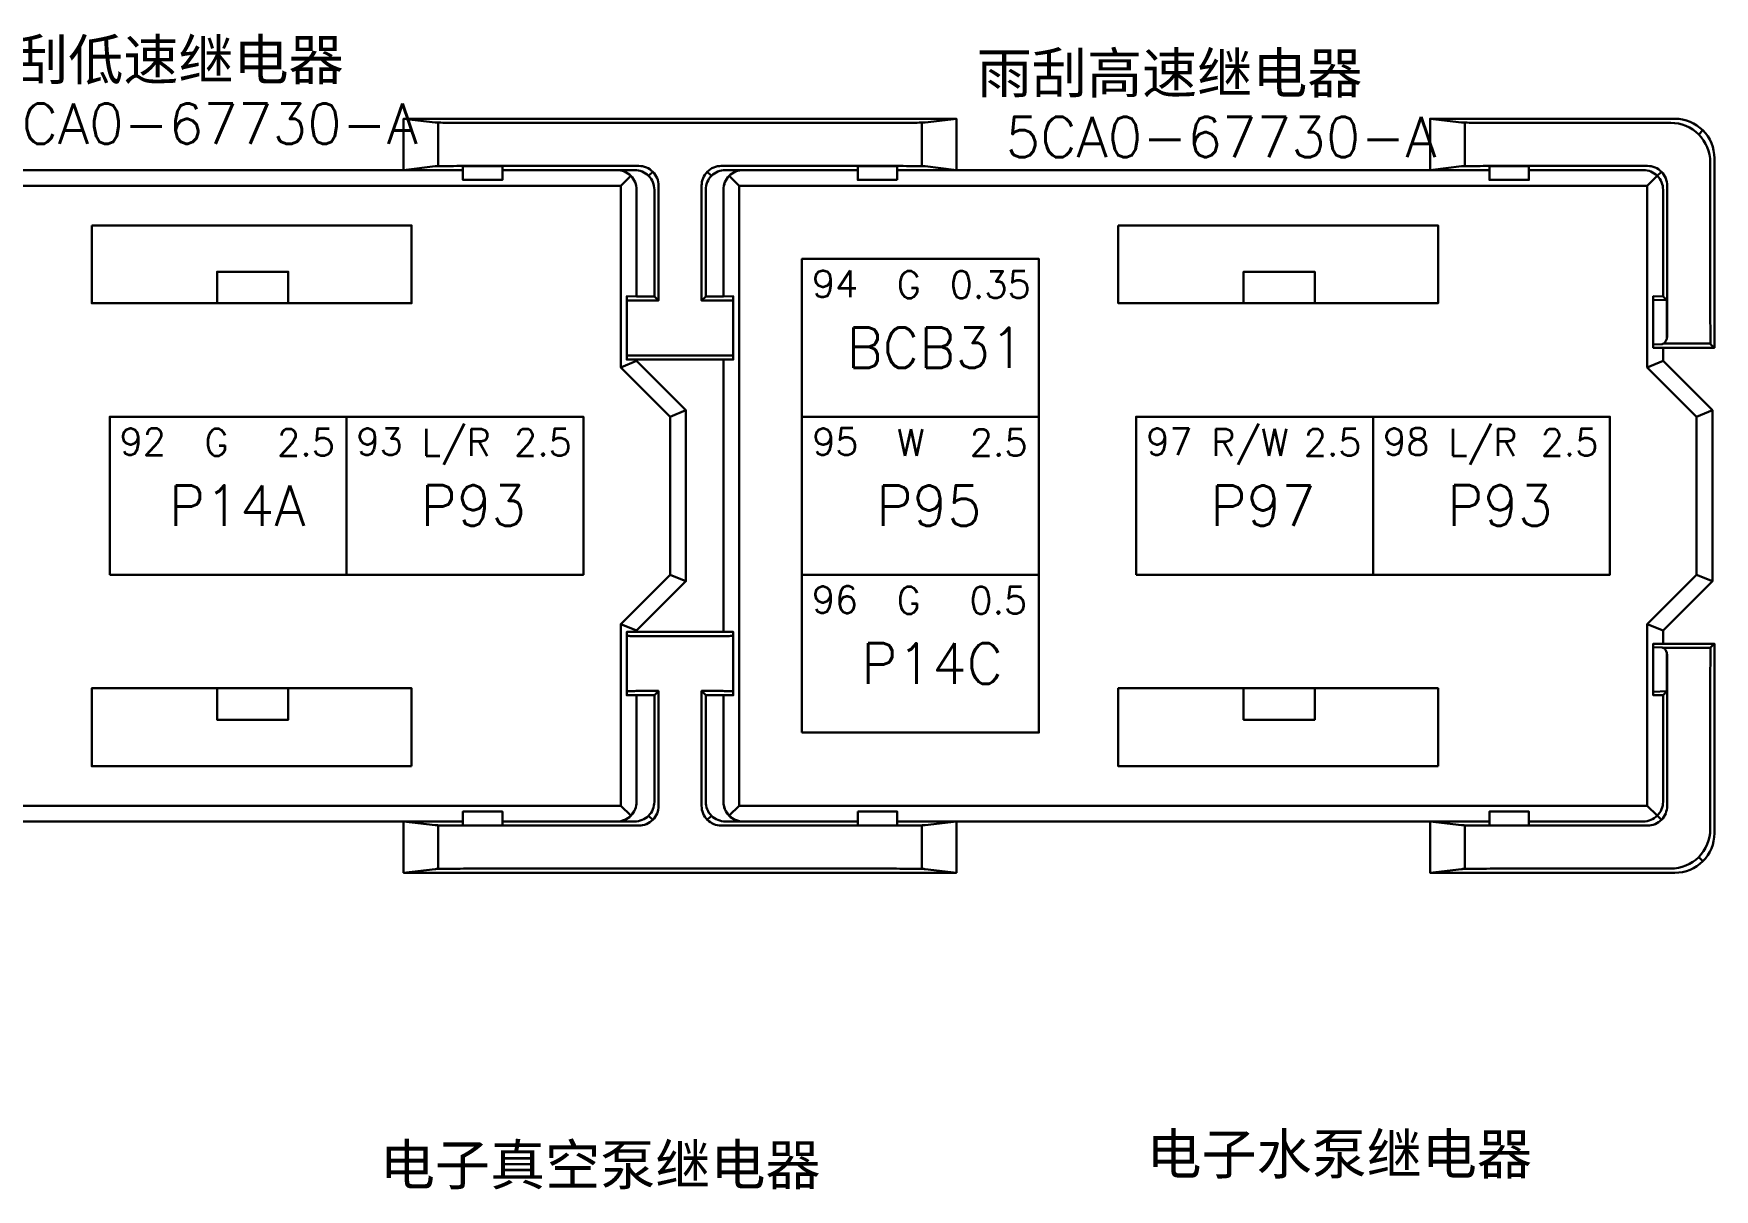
# Model space of a CAD drawing. Header units: millimetres. Extents: x 6 to 3615, y 6 to 858.
# Drawn here: x 2338.7 to 2424, y 566.3 to 625 of the extents above; entities that cross this region are included whole.
import ezdxf

# ---------------------------------------------------------------- set-up
doc = ezdxf.new("R2010")
doc.units = ezdxf.units.MM
doc.styles.add('Simplex_Style', font='simplex_.ttf')

msp = doc.modelspace()

# ---------------------------------------------------------------- linework, layer by layer
at = {"color": 0, "linetype": 'Continuous', "lineweight": 30, "flags": 128}
for points in [[(2357.453, 620.688), (2357.453, 618.081), (2333.398, 618.081), (2333.398, 620.688), (2331.805, 620.497)], [(2359.047, 620.497), (2357.453, 620.688), (2385.521, 620.688)], [(2359.047, 620.497), (2359.073, 620.495), (2359.115, 620.492), (2359.172, 620.49), (2359.247, 620.49), (2359.336, 620.487), (2359.44, 620.484), (2359.56, 620.484), (2359.69, 620.482), (2359.833, 620.482), (2359.987, 620.479), (2360.148, 620.479), (2360.318, 620.479), (2360.495, 620.477), (2360.674, 620.477), (2360.859, 620.477), (2361.044, 620.477)], [(2359.208, 618.279), (2359.208, 620.49)], [(2381.93, 620.477), (2382.115, 620.477), (2382.299, 620.477), (2382.479, 620.477), (2382.656, 620.479), (2382.826, 620.479), (2382.987, 620.479), (2383.141, 620.482), (2383.284, 620.482), (2383.414, 620.484), (2383.534, 620.484), (2383.638, 620.487), (2383.727, 620.49), (2383.802, 620.49), (2383.859, 620.492), (2383.901, 620.495), (2383.927, 620.497)], [(2383.766, 620.49), (2383.766, 618.279)], [(2409.576, 620.688), (2409.576, 618.081), (2385.521, 618.081), (2385.521, 620.688), (2383.927, 620.497)], [(2411.169, 620.497), (2409.576, 620.688), (2422.005, 620.688)], [(2411.169, 620.497), (2411.195, 620.495), (2411.237, 620.492), (2411.294, 620.49), (2411.37, 620.49), (2411.458, 620.487), (2411.562, 620.484), (2411.682, 620.484), (2411.812, 620.482), (2411.956, 620.482), (2412.109, 620.479), (2412.271, 620.479), (2412.44, 620.479), (2412.617, 620.477), (2412.797, 620.477), (2412.982, 620.477), (2413.167, 620.477)], [(2411.331, 618.279), (2411.331, 620.49)], [(2422.005, 620.688), (2422.203, 620.677), (2422.396, 620.648), (2422.589, 620.602), (2422.773, 620.534), (2422.951, 620.451), (2423.12, 620.349), (2423.279, 620.232), (2423.424, 620.099), (2423.555, 619.953), (2423.672, 619.797), (2423.773, 619.628), (2423.857, 619.451), (2423.924, 619.263), (2423.971, 619.073), (2424, 618.878), (2424.01, 618.682)], [(2381.93, 620.477), (2361.044, 620.477)], [(2421.797, 620.477), (2413.167, 620.477)], [(2423.799, 618.471), (2423.792, 618.669), (2423.763, 618.865), (2423.714, 619.055), (2423.648, 619.24), (2423.565, 619.417), (2423.464, 619.586), (2423.346, 619.745), (2423.214, 619.891), (2423.068, 620.021), (2422.909, 620.138), (2422.742, 620.24), (2422.562, 620.326), (2422.378, 620.391), (2422.188, 620.438), (2421.992, 620.466), (2421.797, 620.477)], [(2423.424, 620.099), (2423.214, 619.891)], [(2360.461, 618.081), (2357.453, 618.081), (2359.047, 618.271)], [(2361.044, 618.292), (2360.859, 618.292), (2360.674, 618.289), (2360.495, 618.289), (2360.318, 618.289), (2360.148, 618.289), (2359.987, 618.286), (2359.833, 618.286), (2359.69, 618.286), (2359.56, 618.284), (2359.44, 618.281), (2359.336, 618.281), (2359.247, 618.279), (2359.172, 618.276), (2359.115, 618.276), (2359.073, 618.273), (2359.047, 618.271)], [(2360.461, 618.281), (2360.461, 617.581), (2362.466, 617.581), (2362.466, 618.281), (2360.461, 618.281)], [(2369.391, 618.292), (2361.044, 618.292)], [(2362.466, 618.081), (2369.182, 618.081)], [(2368.984, 617.784), (2368.914, 617.852), (2368.833, 617.909), (2368.75, 617.961), (2368.661, 618.003), (2368.57, 618.036), (2368.474, 618.062), (2368.378, 618.076), (2368.279, 618.081)], [(2368.279, 618.081), (2368.378, 618.076), (2368.474, 618.062), (2368.57, 618.036), (2368.664, 618.005), (2368.753, 617.964), (2368.836, 617.911), (2368.914, 617.854), (2368.987, 617.786), (2369.055, 617.714), (2369.112, 617.635), (2369.164, 617.552), (2369.206, 617.461), (2369.24, 617.37), (2369.263, 617.273), (2369.276, 617.177), (2369.281, 617.078)], [(2370.185, 617.078), (2370.18, 617.177), (2370.164, 617.273), (2370.141, 617.37), (2370.107, 617.461), (2370.065, 617.552), (2370.016, 617.635), (2369.956, 617.714), (2369.891, 617.786), (2369.818, 617.854), (2369.74, 617.911), (2369.654, 617.964), (2369.565, 618.005), (2369.471, 618.036), (2369.378, 618.062), (2369.279, 618.076), (2369.182, 618.081)], [(2369.391, 618.292), (2369.49, 618.286), (2369.586, 618.271), (2369.682, 618.247), (2369.776, 618.214), (2369.865, 618.172), (2369.948, 618.122), (2370.026, 618.062), (2370.099, 617.997), (2370.167, 617.924), (2370.224, 617.846), (2370.276, 617.76), (2370.318, 617.672), (2370.352, 617.578), (2370.375, 617.484), (2370.388, 617.385), (2370.393, 617.289)], [(2369.891, 617.786), (2370.099, 617.997)], [(2372.581, 617.289), (2372.586, 617.385), (2372.599, 617.484), (2372.622, 617.578), (2372.656, 617.672), (2372.698, 617.76), (2372.75, 617.846), (2372.807, 617.924), (2372.872, 617.997), (2372.945, 618.062), (2373.026, 618.122), (2373.109, 618.172), (2373.198, 618.214), (2373.292, 618.247), (2373.388, 618.271), (2373.484, 618.286), (2373.583, 618.292)], [(2373.792, 618.081), (2373.693, 618.076), (2373.596, 618.062), (2373.5, 618.036), (2373.409, 618.005), (2373.32, 617.964), (2373.234, 617.911), (2373.156, 617.854), (2373.083, 617.786), (2373.018, 617.714), (2372.958, 617.635), (2372.909, 617.552), (2372.867, 617.461), (2372.833, 617.37), (2372.81, 617.273), (2372.794, 617.177), (2372.789, 617.078)], [(2373.083, 617.786), (2372.872, 617.997)], [(2373.583, 618.292), (2381.93, 618.292)], [(2373.693, 617.078), (2373.698, 617.177), (2373.711, 617.273), (2373.734, 617.37), (2373.768, 617.461), (2373.81, 617.552), (2373.862, 617.635), (2373.919, 617.714), (2373.984, 617.786), (2374.057, 617.854), (2374.138, 617.911), (2374.221, 617.964), (2374.31, 618.005), (2374.404, 618.036), (2374.5, 618.062), (2374.596, 618.076), (2374.695, 618.081)], [(2373.792, 618.081), (2380.508, 618.081)], [(2374.695, 618.081), (2374.596, 618.076), (2374.5, 618.062), (2374.404, 618.036), (2374.312, 618.003), (2374.224, 617.961), (2374.138, 617.909), (2374.06, 617.852), (2373.99, 617.784)], [(2382.513, 617.581), (2380.508, 617.581), (2380.508, 618.281), (2382.513, 618.281), (2382.513, 617.581)], [(2383.927, 618.271), (2383.901, 618.273), (2383.859, 618.276), (2383.802, 618.276), (2383.727, 618.279), (2383.638, 618.281), (2383.534, 618.281), (2383.414, 618.284), (2383.284, 618.286), (2383.141, 618.286), (2382.987, 618.286), (2382.826, 618.289), (2382.656, 618.289), (2382.479, 618.289), (2382.299, 618.289), (2382.115, 618.292), (2381.93, 618.292)], [(2382.513, 618.081), (2385.521, 618.081), (2383.927, 618.271)], [(2412.583, 618.081), (2409.576, 618.081), (2411.169, 618.271)], [(2413.167, 618.292), (2412.982, 618.292), (2412.797, 618.289), (2412.617, 618.289), (2412.44, 618.289), (2412.271, 618.289), (2412.109, 618.286), (2411.956, 618.286), (2411.812, 618.286), (2411.682, 618.284), (2411.562, 618.281), (2411.458, 618.281), (2411.37, 618.279), (2411.294, 618.276), (2411.237, 618.276), (2411.195, 618.273), (2411.169, 618.271)], [(2412.583, 618.281), (2412.583, 617.581), (2414.589, 617.581), (2414.589, 618.281), (2412.583, 618.281)], [(2420.612, 618.292), (2413.167, 618.292)], [(2414.589, 618.081), (2420.401, 618.081)], [(2421.107, 617.784), (2421.036, 617.852), (2420.958, 617.909), (2420.872, 617.961), (2420.784, 618.003), (2420.693, 618.036), (2420.596, 618.062), (2420.5, 618.076), (2420.401, 618.081)], [(2421.32, 617.997), (2421.107, 617.784), (2420.602, 617.279), (2420.602, 608.057), (2421.404, 608.388)], [(2420.612, 618.292), (2420.711, 618.286), (2420.807, 618.271), (2420.904, 618.247), (2420.995, 618.214), (2421.083, 618.172), (2421.169, 618.122), (2421.247, 618.062), (2421.32, 617.997), (2421.388, 617.924), (2421.445, 617.846), (2421.495, 617.76), (2421.539, 617.672), (2421.57, 617.578), (2421.596, 617.484), (2421.609, 617.385), (2421.615, 617.289)], [(2423.799, 611.253), (2423.799, 618.471)], [(2423.82, 609.247), (2424.01, 609.06), (2424.01, 618.682)], [(2368.479, 617.279), (2322.372, 617.279), (2321.867, 617.784)], [(2322.372, 617.279), (2322.372, 585.805), (2368.479, 585.805)], [(2368.984, 617.784), (2368.479, 617.279), (2368.479, 608.057), (2369.281, 608.388)], [(2369.281, 611.667), (2368.781, 611.672), (2368.781, 608.453), (2369.281, 608.458), (2373.693, 608.458), (2374.193, 608.453), (2374.193, 611.672), (2373.693, 611.667), (2373.693, 617.078)], [(2369.281, 617.078), (2369.276, 617.177), (2369.263, 617.273), (2369.237, 617.37), (2369.206, 617.461), (2369.161, 617.549), (2369.112, 617.633), (2369.052, 617.711), (2368.984, 617.784)], [(2370.185, 611.667), (2369.281, 611.667), (2369.281, 617.078)], [(2370.185, 617.078), (2370.185, 611.667), (2370.393, 611.456), (2370.393, 617.289)], [(2372.581, 617.289), (2372.581, 611.456), (2373.19, 611.456)], [(2373.693, 611.667), (2372.789, 611.667), (2372.789, 617.078)], [(2373.99, 617.784), (2373.922, 617.711), (2373.862, 617.633), (2373.812, 617.549), (2373.768, 617.461), (2373.737, 617.37), (2373.711, 617.273), (2373.698, 617.177), (2373.693, 617.078)], [(2420.602, 617.279), (2374.495, 617.279), (2373.99, 617.784)], [(2374.495, 617.279), (2374.495, 585.805), (2420.602, 585.805)], [(2421.404, 617.078), (2421.398, 617.177), (2421.385, 617.273), (2421.362, 617.37), (2421.328, 617.461), (2421.284, 617.549), (2421.234, 617.633), (2421.174, 617.711), (2421.107, 617.784)], [(2421.604, 609.516), (2421.604, 611.466), (2421.404, 611.667), (2421.404, 617.078)], [(2421.615, 611.253), (2421.615, 617.289)], [(2341.617, 615.273), (2341.617, 611.315), (2357.854, 611.315), (2357.854, 615.273), (2341.617, 615.273)], [(2393.74, 615.273), (2393.74, 611.315), (2409.977, 611.315), (2409.977, 615.273), (2393.74, 615.273)], [(2347.982, 611.315), (2347.982, 612.919), (2351.591, 612.919), (2351.591, 611.315)], [(2400.104, 611.315), (2400.104, 612.919), (2403.714, 612.919), (2403.714, 611.315)], [(2368.781, 611.466), (2368.786, 611.466), (2368.799, 611.464), (2368.823, 611.464), (2368.857, 611.461), (2368.898, 611.461), (2368.951, 611.461), (2369.008, 611.458), (2369.073, 611.458), (2369.146, 611.458), (2369.227, 611.458), (2369.31, 611.456), (2369.398, 611.456), (2369.492, 611.456), (2369.589, 611.456), (2369.685, 611.456), (2369.784, 611.456)], [(2370.393, 611.456), (2369.784, 611.456)], [(2372.581, 611.456), (2372.789, 611.667)], [(2373.19, 611.456), (2373.284, 611.456), (2373.375, 611.456), (2373.466, 611.456), (2373.552, 611.456), (2373.638, 611.456), (2373.719, 611.458), (2373.794, 611.458), (2373.867, 611.458), (2373.932, 611.458), (2373.99, 611.461), (2374.044, 611.461), (2374.089, 611.461), (2374.125, 611.464), (2374.156, 611.464), (2374.177, 611.464), (2374.19, 611.466), (2374.193, 611.466)], [(2421.604, 611.466), (2420.904, 611.495), (2420.904, 611.672), (2421.404, 611.667)], [(2420.904, 611.495), (2420.904, 609.229), (2421.359, 609.247)], [(2421.604, 609.516), (2421.607, 609.617), (2421.607, 609.734), (2421.609, 609.867), (2421.609, 610.01), (2421.612, 610.167), (2421.612, 610.333), (2421.612, 610.508), (2421.615, 610.688), (2421.615, 610.872), (2421.615, 611.062), (2421.615, 611.253)], [(2423.799, 611.253), (2423.799, 611.057), (2423.802, 610.865), (2423.802, 610.674), (2423.802, 610.492), (2423.802, 610.315), (2423.805, 610.146), (2423.805, 609.99), (2423.807, 609.844), (2423.807, 609.711), (2423.81, 609.594), (2423.812, 609.492), (2423.812, 609.406), (2423.815, 609.341), (2423.818, 609.292), (2423.82, 609.26), (2423.82, 609.247)], [(2421.359, 609.247), (2421.401, 609.258), (2421.445, 609.281), (2421.487, 609.318), (2421.526, 609.37), (2421.565, 609.435), (2421.604, 609.516)], [(2369.784, 608.669), (2369.69, 608.667), (2369.599, 608.667), (2369.508, 608.667), (2369.422, 608.667), (2369.336, 608.667), (2369.255, 608.667), (2369.18, 608.667), (2369.107, 608.664), (2369.042, 608.664), (2368.982, 608.664), (2368.93, 608.664), (2368.885, 608.661), (2368.849, 608.661), (2368.818, 608.661), (2368.797, 608.659), (2368.784, 608.659), (2368.781, 608.656)], [(2373.19, 608.669), (2369.784, 608.669)], [(2374.193, 608.656), (2374.188, 608.659), (2374.174, 608.659), (2374.151, 608.661), (2374.117, 608.661), (2374.076, 608.661), (2374.023, 608.664), (2373.966, 608.664), (2373.898, 608.664), (2373.826, 608.667), (2373.747, 608.667), (2373.664, 608.667), (2373.576, 608.667), (2373.482, 608.667), (2373.385, 608.667), (2373.289, 608.667), (2373.19, 608.669)], [(2421.404, 609.06), (2421.404, 608.388), (2423.911, 605.883), (2423.109, 605.552), (2420.602, 608.057)], [(2420.904, 609.229), (2420.904, 609.055), (2421.404, 609.06), (2424.01, 609.06)], [(2423.818, 609.268), (2421.427, 609.268)], [(2369.281, 608.458), (2369.281, 608.388), (2371.786, 605.883), (2370.987, 605.552), (2368.479, 608.057)], [(2373.19, 591.628), (2372.581, 591.628), (2372.789, 591.417), (2373.693, 591.417), (2374.193, 591.411), (2374.193, 594.63), (2373.693, 594.625), (2373.693, 608.458)], [(2371.786, 605.883), (2371.786, 597.201), (2370.987, 597.531), (2370.987, 605.552)], [(2423.911, 605.883), (2423.911, 597.201), (2423.109, 597.531), (2423.109, 605.552)], [(2370.987, 597.531), (2368.479, 595.026), (2369.281, 594.695), (2371.786, 597.201)], [(2423.109, 597.531), (2420.602, 595.026), (2421.404, 594.695), (2423.911, 597.201)], [(2368.984, 585.299), (2368.479, 585.805), (2368.479, 595.026)], [(2420.602, 595.026), (2420.602, 585.805), (2421.107, 585.299), (2421.32, 585.086)], [(2369.281, 594.625), (2368.781, 594.63), (2368.781, 591.411), (2369.281, 591.417), (2370.185, 591.417), (2370.393, 591.628), (2369.784, 591.628)], [(2368.781, 594.427), (2368.786, 594.424), (2368.799, 594.424), (2368.823, 594.422), (2368.857, 594.422), (2368.898, 594.422), (2368.951, 594.419), (2369.008, 594.419), (2369.073, 594.419), (2369.146, 594.419), (2369.227, 594.417), (2369.31, 594.417), (2369.398, 594.417), (2369.492, 594.417), (2369.589, 594.417), (2369.685, 594.417), (2369.784, 594.417)], [(2369.281, 594.695), (2369.281, 594.625), (2373.693, 594.625)], [(2373.19, 594.417), (2369.784, 594.417)], [(2373.19, 594.417), (2373.284, 594.417), (2373.375, 594.417), (2373.466, 594.417), (2373.552, 594.417), (2373.638, 594.417), (2373.719, 594.417), (2373.794, 594.417), (2373.867, 594.419), (2373.932, 594.419), (2373.99, 594.419), (2374.044, 594.422), (2374.089, 594.422), (2374.125, 594.422), (2374.156, 594.424), (2374.177, 594.424), (2374.19, 594.424), (2374.193, 594.427)], [(2421.359, 593.836), (2420.904, 593.854), (2420.904, 594.029), (2421.404, 594.023)], [(2421.404, 594.695), (2421.404, 594.023), (2424.01, 594.023), (2423.82, 593.836)], [(2424.01, 594.023), (2424.01, 584.401)], [(2420.904, 593.854), (2420.904, 591.589), (2421.604, 591.617), (2421.604, 593.568)], [(2421.604, 593.568), (2421.565, 593.648), (2421.526, 593.714), (2421.487, 593.766), (2421.445, 593.802), (2421.401, 593.826), (2421.359, 593.836)], [(2421.427, 593.815), (2423.818, 593.815)], [(2421.615, 591.831), (2421.615, 592.021), (2421.615, 592.211), (2421.615, 592.396), (2421.612, 592.578), (2421.612, 592.75), (2421.612, 592.917), (2421.609, 593.073), (2421.609, 593.216), (2421.607, 593.349), (2421.607, 593.466), (2421.604, 593.568)], [(2423.82, 593.836), (2423.82, 593.823), (2423.818, 593.792), (2423.815, 593.745), (2423.812, 593.677), (2423.812, 593.591), (2423.81, 593.49), (2423.807, 593.372), (2423.807, 593.24), (2423.805, 593.094), (2423.805, 592.938), (2423.802, 592.771), (2423.802, 592.594), (2423.802, 592.409), (2423.802, 592.219), (2423.799, 592.026), (2423.799, 591.831)], [(2357.854, 587.81), (2341.617, 587.81), (2341.617, 591.768), (2357.854, 591.768), (2357.854, 587.81)], [(2347.982, 591.768), (2347.982, 590.164), (2351.591, 590.164), (2351.591, 591.768)], [(2369.784, 591.628), (2369.69, 591.628), (2369.599, 591.628), (2369.508, 591.628), (2369.422, 591.628), (2369.336, 591.628), (2369.255, 591.628), (2369.18, 591.625), (2369.107, 591.625), (2369.042, 591.625), (2368.982, 591.625), (2368.93, 591.622), (2368.885, 591.622), (2368.849, 591.622), (2368.818, 591.62), (2368.797, 591.62), (2368.784, 591.617), (2368.781, 591.617)], [(2370.393, 591.628), (2370.393, 585.794)], [(2372.581, 585.794), (2372.581, 591.628)], [(2374.193, 591.617), (2374.188, 591.617), (2374.174, 591.62), (2374.151, 591.62), (2374.117, 591.622), (2374.076, 591.622), (2374.023, 591.622), (2373.966, 591.625), (2373.898, 591.625), (2373.826, 591.625), (2373.747, 591.625), (2373.664, 591.628), (2373.576, 591.628), (2373.482, 591.628), (2373.385, 591.628), (2373.289, 591.628), (2373.19, 591.628)], [(2409.977, 587.81), (2393.74, 587.81), (2393.74, 591.768), (2409.977, 591.768), (2409.977, 587.81)], [(2400.104, 591.768), (2400.104, 590.164), (2403.714, 590.164), (2403.714, 591.768)], [(2420.904, 591.589), (2420.904, 591.411), (2421.404, 591.417), (2421.604, 591.617)], [(2421.615, 591.831), (2421.615, 585.794)], [(2423.799, 591.831), (2423.799, 584.612)], [(2369.281, 591.417), (2369.281, 586.005)], [(2370.185, 591.417), (2370.185, 586.005)], [(2372.789, 586.005), (2372.789, 591.417)], [(2373.693, 586.005), (2373.693, 591.417)], [(2421.404, 591.417), (2421.404, 586.005)], [(2362.466, 584.805), (2360.461, 584.805), (2360.461, 585.505), (2362.466, 585.505), (2362.466, 584.805)], [(2369.281, 586.005), (2369.276, 585.906), (2369.263, 585.81), (2369.24, 585.714), (2369.206, 585.622), (2369.164, 585.534), (2369.112, 585.448), (2369.055, 585.37), (2368.987, 585.297), (2368.914, 585.229), (2368.836, 585.172), (2368.753, 585.122), (2368.664, 585.078), (2368.57, 585.047), (2368.474, 585.021), (2368.378, 585.008), (2368.279, 585.003)], [(2368.984, 585.299), (2369.052, 585.372), (2369.112, 585.451), (2369.161, 585.534), (2369.206, 585.622), (2369.237, 585.714), (2369.263, 585.81), (2369.276, 585.906), (2369.281, 586.005)], [(2369.182, 585.003), (2369.279, 585.008), (2369.378, 585.021), (2369.471, 585.047), (2369.565, 585.078), (2369.654, 585.122), (2369.74, 585.172), (2369.818, 585.229), (2369.891, 585.297), (2369.956, 585.37), (2370.016, 585.448), (2370.065, 585.534), (2370.107, 585.622), (2370.141, 585.714), (2370.164, 585.81), (2370.18, 585.906), (2370.185, 586.005)], [(2369.391, 584.792), (2369.49, 584.797), (2369.586, 584.812), (2369.682, 584.836), (2369.776, 584.87), (2369.865, 584.911), (2369.948, 584.961), (2370.026, 585.021), (2370.099, 585.086), (2370.167, 585.159), (2370.224, 585.24), (2370.276, 585.323), (2370.318, 585.411), (2370.352, 585.505), (2370.375, 585.599), (2370.388, 585.698), (2370.393, 585.794)], [(2372.581, 585.794), (2372.586, 585.698), (2372.599, 585.599), (2372.622, 585.505), (2372.656, 585.411), (2372.698, 585.323), (2372.75, 585.24), (2372.807, 585.159), (2372.872, 585.086), (2372.945, 585.021), (2373.026, 584.961), (2373.109, 584.911), (2373.198, 584.87), (2373.292, 584.836), (2373.388, 584.812), (2373.484, 584.797), (2373.583, 584.792)], [(2372.789, 586.005), (2372.794, 585.906), (2372.81, 585.81), (2372.833, 585.714), (2372.867, 585.622), (2372.909, 585.534), (2372.958, 585.448), (2373.018, 585.37), (2373.083, 585.297), (2373.156, 585.229), (2373.234, 585.172), (2373.32, 585.122), (2373.409, 585.078), (2373.5, 585.047), (2373.596, 585.021), (2373.693, 585.008), (2373.792, 585.003)], [(2374.695, 585.003), (2374.596, 585.008), (2374.5, 585.021), (2374.404, 585.047), (2374.31, 585.078), (2374.221, 585.122), (2374.138, 585.172), (2374.057, 585.229), (2373.984, 585.297), (2373.919, 585.37), (2373.862, 585.448), (2373.81, 585.534), (2373.768, 585.622), (2373.734, 585.714), (2373.711, 585.81), (2373.698, 585.906), (2373.693, 586.005)], [(2373.693, 586.005), (2373.698, 585.906), (2373.711, 585.81), (2373.737, 585.714), (2373.768, 585.622), (2373.812, 585.534), (2373.862, 585.451), (2373.922, 585.372), (2373.99, 585.299)], [(2374.495, 585.805), (2373.99, 585.299)], [(2380.508, 585.505), (2380.508, 584.805), (2382.513, 584.805), (2382.513, 585.505), (2380.508, 585.505)], [(2412.583, 584.805), (2412.583, 585.505), (2414.589, 585.505), (2414.589, 584.805), (2412.583, 584.805)], [(2421.615, 585.794), (2421.609, 585.698), (2421.596, 585.599), (2421.57, 585.505), (2421.539, 585.411), (2421.495, 585.323), (2421.445, 585.24), (2421.388, 585.159), (2421.32, 585.086), (2421.247, 585.021), (2421.169, 584.961), (2421.083, 584.911), (2420.995, 584.87), (2420.904, 584.836), (2420.807, 584.812), (2420.711, 584.797), (2420.612, 584.792)], [(2421.107, 585.299), (2421.174, 585.372), (2421.234, 585.451), (2421.284, 585.534), (2421.328, 585.622), (2421.362, 585.714), (2421.385, 585.81), (2421.398, 585.906), (2421.404, 586.005)], [(2331.805, 582.589), (2333.398, 582.396), (2333.398, 585.003), (2357.453, 585.003), (2357.453, 582.396), (2385.521, 582.396)], [(2360.461, 585.003), (2357.453, 585.003), (2359.047, 584.812)], [(2359.047, 584.812), (2359.073, 584.81), (2359.115, 584.807), (2359.172, 584.807), (2359.247, 584.805), (2359.336, 584.802), (2359.44, 584.802), (2359.56, 584.799), (2359.69, 584.799), (2359.833, 584.797), (2359.987, 584.797), (2360.148, 584.794), (2360.318, 584.794), (2360.495, 584.794), (2360.674, 584.794), (2360.859, 584.794), (2361.044, 584.792)], [(2359.208, 582.594), (2359.208, 584.805)], [(2369.391, 584.792), (2361.044, 584.792)], [(2369.182, 585.003), (2362.466, 585.003)], [(2368.279, 585.003), (2368.378, 585.008), (2368.474, 585.023), (2368.57, 585.047), (2368.661, 585.081), (2368.75, 585.122), (2368.833, 585.174), (2368.914, 585.232), (2368.984, 585.299)], [(2369.891, 585.297), (2370.099, 585.086)], [(2372.872, 585.086), (2373.083, 585.297)], [(2373.583, 584.792), (2381.93, 584.792)], [(2380.508, 585.003), (2373.792, 585.003)], [(2373.99, 585.299), (2374.06, 585.232), (2374.138, 585.174), (2374.224, 585.122), (2374.312, 585.081), (2374.404, 585.047), (2374.5, 585.023), (2374.596, 585.008), (2374.695, 585.003)], [(2381.93, 584.792), (2382.115, 584.794), (2382.299, 584.794), (2382.479, 584.794), (2382.656, 584.794), (2382.826, 584.794), (2382.987, 584.797), (2383.141, 584.797), (2383.284, 584.799), (2383.414, 584.799), (2383.534, 584.802), (2383.638, 584.802), (2383.727, 584.805), (2383.802, 584.807), (2383.859, 584.807), (2383.901, 584.81), (2383.927, 584.812)], [(2383.927, 584.812), (2385.521, 585.003), (2382.513, 585.003)], [(2383.766, 584.805), (2383.766, 582.594)], [(2383.927, 582.589), (2385.521, 582.396), (2385.521, 585.003), (2409.576, 585.003), (2409.576, 582.396), (2422.005, 582.396)], [(2412.583, 585.003), (2409.576, 585.003), (2411.169, 584.812)], [(2411.169, 584.812), (2411.195, 584.81), (2411.237, 584.807), (2411.294, 584.807), (2411.37, 584.805), (2411.458, 584.802), (2411.562, 584.802), (2411.682, 584.799), (2411.812, 584.799), (2411.956, 584.797), (2412.109, 584.797), (2412.271, 584.794), (2412.44, 584.794), (2412.617, 584.794), (2412.797, 584.794), (2412.982, 584.794), (2413.167, 584.792)], [(2411.331, 582.594), (2411.331, 584.805)], [(2420.612, 584.792), (2413.167, 584.792)], [(2420.401, 585.003), (2414.589, 585.003)], [(2420.401, 585.003), (2420.5, 585.008), (2420.596, 585.023), (2420.693, 585.047), (2420.784, 585.081), (2420.872, 585.122), (2420.958, 585.174), (2421.036, 585.232), (2421.107, 585.299)], [(2421.797, 582.607), (2421.992, 582.617), (2422.188, 582.646), (2422.378, 582.693), (2422.562, 582.76), (2422.742, 582.844), (2422.909, 582.945), (2423.068, 583.062), (2423.214, 583.193), (2423.346, 583.339), (2423.464, 583.497), (2423.565, 583.667), (2423.648, 583.844), (2423.714, 584.029), (2423.763, 584.221), (2423.792, 584.414), (2423.799, 584.612)], [(2424.01, 584.401), (2424, 584.206), (2423.971, 584.01), (2423.924, 583.82), (2423.857, 583.635), (2423.773, 583.456), (2423.672, 583.286), (2423.555, 583.13), (2423.424, 582.984), (2423.279, 582.852), (2423.12, 582.734), (2422.951, 582.633), (2422.773, 582.549), (2422.589, 582.482), (2422.396, 582.435), (2422.203, 582.406), (2422.005, 582.396)], [(2423.424, 582.984), (2423.214, 583.193)], [(2359.047, 582.589), (2357.453, 582.396)], [(2361.044, 582.607), (2360.859, 582.607), (2360.674, 582.607), (2360.495, 582.607), (2360.318, 582.604), (2360.148, 582.604), (2359.987, 582.604), (2359.833, 582.602), (2359.69, 582.602), (2359.56, 582.599), (2359.44, 582.599), (2359.336, 582.596), (2359.247, 582.594), (2359.172, 582.594), (2359.115, 582.591), (2359.073, 582.589), (2359.047, 582.589)], [(2381.93, 582.607), (2361.044, 582.607)], [(2383.927, 582.589), (2383.901, 582.589), (2383.859, 582.591), (2383.802, 582.594), (2383.727, 582.594), (2383.638, 582.596), (2383.534, 582.599), (2383.414, 582.599), (2383.284, 582.602), (2383.141, 582.602), (2382.987, 582.604), (2382.826, 582.604), (2382.656, 582.604), (2382.479, 582.607), (2382.299, 582.607), (2382.115, 582.607), (2381.93, 582.607)], [(2411.169, 582.589), (2409.576, 582.396)], [(2413.167, 582.607), (2412.982, 582.607), (2412.797, 582.607), (2412.617, 582.607), (2412.44, 582.604), (2412.271, 582.604), (2412.109, 582.604), (2411.956, 582.602), (2411.812, 582.602), (2411.682, 582.599), (2411.562, 582.599), (2411.458, 582.596), (2411.37, 582.594), (2411.294, 582.594), (2411.237, 582.591), (2411.195, 582.589), (2411.169, 582.589)], [(2421.797, 582.607), (2413.167, 582.607)]]:
    msp.add_lwpolyline(points, dxfattribs=at)
for points in [[(2377.68, 605.552), (2389.708, 605.552), (2389.708, 613.57), (2377.68, 613.57), (2377.68, 605.552)], [(2342.526, 597.531), (2354.555, 597.531), (2354.555, 605.552), (2342.526, 605.552), (2342.526, 597.531)], [(2354.555, 597.531), (2366.581, 597.531), (2366.581, 605.552), (2354.555, 605.552), (2354.555, 597.531)], [(2377.68, 597.531), (2389.708, 597.531), (2389.708, 605.552), (2377.68, 605.552), (2377.68, 597.531)], [(2394.648, 597.531), (2406.677, 597.531), (2406.677, 605.552), (2394.648, 605.552), (2394.648, 597.531)], [(2406.677, 597.531), (2418.706, 597.531), (2418.706, 605.552), (2406.677, 605.552), (2406.677, 597.531)], [(2377.68, 589.513), (2389.708, 589.513), (2389.708, 597.531), (2377.68, 597.531), (2377.68, 589.513)]]:
    msp.add_lwpolyline(points, close=True, dxfattribs=at)

# ---------------------------------------------------------------- texts
at = {"color": 0, "linetype": 'Continuous', "style": 'Simplex_Style'}
for s, height, p in [('雨刮低速继电器', 2.0508, (2334.828, 622.656)), ('雨刮高速继电器', 2.0508, (2386.557, 621.984)), ('5CA0-67730-A', 2.05078, (2336.294, 619.409)), ('5CA0-67730-A', 2.05078, (2388.021, 618.734)), ('94', 1.3672, (2378.19, 611.62)), ('G', 1.367, (2382.487, 611.583)), ('0.35', 1.3672, (2385.188, 611.583)), ('BCB31', 2.0508, (2379.938, 608.034)), ('L/R', 1.3672, (2358.357, 603.573)), ('R/W', 1.3672, (2398.458, 603.565)), ('L/R', 1.3672, (2410.487, 603.573)), ('92', 1.3672, (2343.031, 603.602)), ('G', 1.367, (2347.328, 603.565)), ('2.5', 1.3672, (2351.029, 603.565)), ('93', 1.3672, (2355.06, 603.609)), ('2.5', 1.3672, (2363.057, 603.573)), ('95', 1.3672, (2378.203, 603.599)), ('W', 1.367, (2382.5, 603.562)), ('2.5', 1.3672, (2386.201, 603.562)), ('97', 1.3672, (2395.161, 603.602)), ('2.5', 1.3672, (2403.159, 603.565)), ('98', 1.3672, (2407.19, 603.609)), ('2.5', 1.3672, (2415.188, 603.573)), ('P14A', 2.0508, (2345.529, 600.016)), ('P93', 2.0508, (2358.307, 600.023)), ('P95', 2.0508, (2381.451, 600.013)), ('P97', 2.0508, (2398.409, 600.016)), ('P93', 2.0508, (2410.438, 600.023)), ('96', 1.3672, (2378.185, 595.586)), ('G', 1.367, (2382.482, 595.549)), ('0.5', 1.3672, (2386.182, 595.549)), ('P14C', 2.0508, (2380.682, 592)), ('电子水泵继电器', 2.0508, (2395.169, 567.094)), ('电子真空泵继电器', 2.0508, (2356.245, 566.544))]:
    msp.add_text(s, height=height, dxfattribs=at).set_placement(p)

doc.saveas('drawing.dxf')
